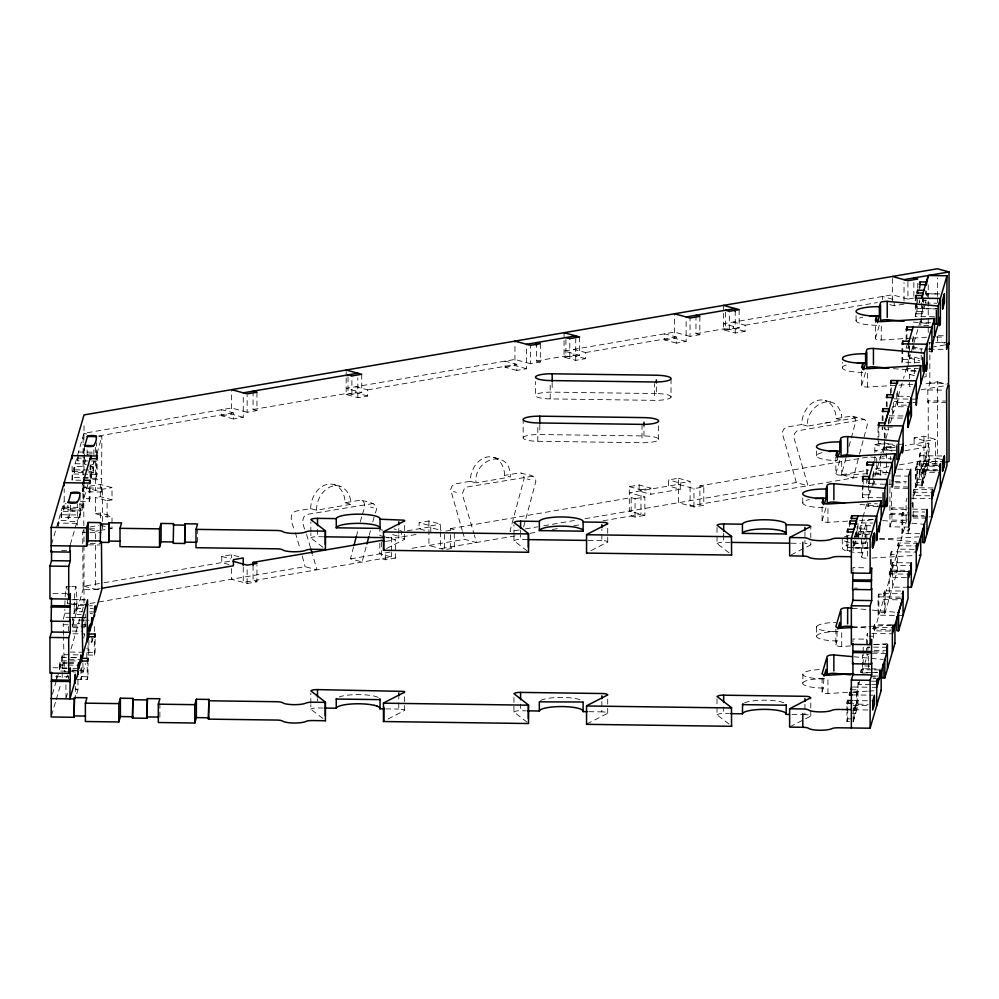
<?xml version="1.0" encoding="UTF-8"?>
<svg xmlns="http://www.w3.org/2000/svg" width="999" height="999" viewBox="0 0 999 999"><rect width="100%" height="100%" fill="white"/><g stroke="black" fill="none" stroke-linecap="round" stroke-linejoin="round"><path stroke-width="0.75" stroke-dasharray="5 3.75" d="M56.556 680.082L56.556 675.486M57.767 526.123L57.767 523.064L76.523 523.326L76.523 526.386M58.566 526.473L58.566 520.354L67.932 520.491L70.579 511.476L70.579 503.821M67.195 662.337L59.99 662.237L59.191 671.053L67.907 671.178M59.99 662.237L59.99 668.356L67.195 668.456M79.283 503.983L82.168 504.02L80.744 508.891L79.957 517.719L61.201 517.457L61.201 511.338L75.262 511.538M78.072 654.869L62.2 654.657L61.414 663.473L67.183 663.561M61.201 517.457L61.988 508.641L80.744 508.891M62.2 677.597L62.2 654.657M82.967 484.49L82.954 507.43L82.168 510.139L63.412 509.877L63.412 503.758L66.296 503.796M63.412 509.877L64.211 507.167L64.211 488.823M65.934 698.551L65.934 683.266M67.944 505.194L68.182 520.879A4.695 1.011 0 0 0 71.878 521.553A4.695 1.011 0 0 0 76.349 521.166C78.696 519.955 80.907 512.724 79.321 511.026M68.569 678.833L68.569 675.774M80.769 480.244L72.115 480.119L72.115 464.835M72.115 480.119L72.902 471.303L83.004 471.441M80.332 617.419L73.114 617.32L73.114 623.438L79.82 623.526M82.992 472.664L74.326 472.539L74.338 466.421L84.428 466.558M74.326 472.539L75.125 463.723L84.503 463.848L86.001 458.691M75.312 686.45L75.312 698.676L77.947 689.66L77.947 675.898M83.766 605.694L76.548 605.594L75.762 614.422L81.119 614.497M76.548 605.594L76.548 611.713L82.318 611.788M77.31 525.199L77.323 503.796M96.516 461.076L77.76 460.814L77.76 454.707M77.76 460.814L78.546 451.998L97.303 452.26L101.861 436.7L98.963 436.663M79.957 517.719L79.957 494.78M80.956 668.681L80.956 679.382L85.539 663.686M81.743 667.494L81.743 676.673L87.999 676.76L87.999 662.999M82.168 510.139L82.168 504.02M83.441 529.97L82.692 532.517L83.092 589.335L100.4 589.572M82.705 491.745L83.816 487.912L102.572 488.174L101.461 492.007L82.705 491.745L82.705 484.103M83.092 475.074L83.104 454.982M83.104 453.446L83.104 444.168M83.104 442.619L83.104 436.438M83.816 525.674L83.754 483.316M84.016 602.984L83.978 529.532M83.978 439.448L84.028 422.565M84.503 445.504L84.74 464.248A4.733 1.024 0 0 0 86.326 464.722M85.127 626.785L85.265 614.36M76.911 679.32L87.213 679.47L87.213 661.113M87.138 454.832L87.138 448.713M88.074 645.854L88.074 655.032L94.331 655.119L95.117 652.409L95.117 638.648M88.861 640.097L88.861 652.322L87.6 656.643M80.382 501.273L89.211 501.398L89.211 483.054M89.211 501.398L89.997 498.701L90.01 483.404M90.085 464.735L90.085 476.973L96.329 477.06L97.128 474.35L97.128 459.065M90.872 478.846L90.872 465.084M90.197 466.645L93.082 466.683L91.658 471.553L91.658 477.672L72.902 477.422M91.871 637.449L91.871 642.045L88.636 642.944M88.761 472.739L93.082 472.802L93.082 466.683M93.082 472.802L93.881 460.914M93.881 454.807L93.881 445.629M94.331 655.119L94.331 636.775M94.505 631.493L94.505 623.851M100.112 530.432L112.013 528.384L112.013 516.158L107.105 516.995L95.442 513.811L95.442 497.502L100.35 496.653L112.013 499.85L112.013 487.612L100.35 484.428L83.978 487.225L83.978 484.153M100.25 588.573L95.642 589.36L95.642 540.372M95.642 538.848L95.642 531.193L89.81 529.595M96.329 477.06L96.329 458.703M96.516 454.957L96.516 442.732M97.303 456.843L97.303 452.26M100.35 496.653L100.35 484.428M101.461 492.007L101.861 436.7M102.572 528.946L102.572 522.902M102.572 521.391L102.572 488.174M107.105 516.995L107.105 500.686L95.442 497.502M159.89 717.107L159.89 704.869M197.565 542.307L197.565 530.069M238.861 556.768L231.568 554.782L221.753 556.455L221.753 562.574L229.046 564.572M233.429 418.981L221.766 415.796L221.766 409.677L233.429 412.862L233.429 418.981L243.257 417.295L243.257 392.832M231.568 568.543L231.568 579.245L247.128 583.491L256.943 581.805L256.955 564.984M231.568 557.829L231.568 554.782M243.257 417.295L231.581 414.11L231.581 389.647M243.244 567.145L243.244 582.429L391.496 557.03L391.496 552.447M247.128 583.491L247.128 566.67M256.955 392.22L256.955 410.564L247.14 412.25L247.14 395.429M253.059 565.459L253.059 580.744L256.943 581.805M256.955 410.564L253.072 409.503L253.072 391.158M322.877 718.493L310.851 709.215L310.851 704.632M310.851 703.383L310.851 693.169M322.889 547.252L310.864 537.974L310.864 533.391M310.864 532.142L310.864 521.915M317.507 701.073L317.507 698.776M317.52 534.415L317.52 527.122M367.657 395.991L355.981 392.807L355.981 386.688L367.657 389.872L367.657 395.991L357.829 397.677L346.166 394.48L346.166 377.672M346.166 376.136L346.166 371.553M361.725 374.275L361.725 392.619L351.898 394.305L348.014 393.244L348.014 374.887M351.898 394.305L351.898 375.949M357.829 397.677L357.829 377.797M379.82 543.144L379.82 553.846L395.379 558.091L395.379 539.747L385.489 537.05M381.668 541.895L381.668 558.716L385.564 559.777L395.379 558.091M385.564 559.777L385.564 552.135M391.496 550.924L391.496 534.103M387.999 719.018L404.632 710.514A6.306 1.361 0 0 0 403.833 709.752L398.776 709.065L398.776 697.389M386.625 548.488L404.645 539.26A6.306 1.361 0 0 0 403.846 538.511L398.788 537.824L398.788 534.902M398.788 533.454L398.788 526.148M416.046 534.477L401.311 537L401.311 530.894L394.018 528.896M404.632 710.514L404.632 692.157M404.645 539.26L404.645 520.916M440.596 530.269L440.596 524.163L428.933 520.966L419.105 522.652L419.105 528.771L426.398 530.756M428.933 520.966L428.933 545.429L443.069 549.3M430.781 531.955L430.781 525.836L419.105 522.652M440.596 531.805L440.596 548.626L516.283 535.664M444.493 534.39L444.493 549.687L454.308 548.001L454.308 529.657L450.424 528.596L450.424 533.179M450.424 534.715L450.424 546.94L454.308 548.001M516.795 370.442L505.132 367.257L505.132 361.139L516.795 364.323L516.795 370.442L526.623 368.756L526.623 344.293M527.16 722.215L513.936 712.012L513.936 695.953M527.172 550.961L513.948 540.771L513.948 536.176M513.948 534.927L513.948 524.712M526.623 368.756L514.947 365.572L514.96 341.109M520.579 708.453L520.579 704.07M520.591 537.212L520.591 534.915M520.591 532.617L520.591 530.332M523.164 437.687A15.659 3.384 0 0 1 539.785 434.528L643.98 435.951A15.647 3.384 0 0 1 656.518 437.637A15.697 3.397 0 0 1 653.346 441.883A15.647 3.384 0 0 1 642.007 442.719L537.812 441.283A15.659 3.384 0 0 1 523.164 437.687L523.164 419.343M540.334 343.681L540.334 362.025L530.506 363.711L530.506 345.354M671.016 378.821L671.016 397.177A15.697 3.397 0 0 1 654.357 400.349L550.199 398.913A15.647 3.384 0 0 1 535.551 395.317L535.564 381.556M540.334 362.025L536.438 360.964L536.438 345.679M537.812 441.283L537.812 427.522M539.785 429.932L539.785 423.826M550.199 398.913L550.199 385.152M552.172 387.562L552.172 381.443M585.551 358.666L573.876 355.482L573.876 349.363L585.551 352.547L585.551 358.666L575.724 360.352L564.06 357.167L564.06 332.704M579.62 336.95L579.62 355.294L569.792 356.98L565.909 355.919L565.909 337.575M569.792 356.98L569.792 338.636M575.724 360.352L575.724 338.948M586.913 723.938L607.704 713.298A6.256 1.349 0 0 0 606.893 712.549L606.156 712.324A6.256 1.349 0 0 0 601.848 711.862L601.848 700.187M591.083 550.574L607.717 542.057A6.206 1.349 0 0 0 606.917 541.308L606.168 541.071A6.269 1.361 0 0 0 601.86 540.621L601.86 528.946M607.704 713.298L607.704 705.169M607.704 704.133L607.704 694.954M607.717 542.057L607.717 523.713M680.269 489.223L650.799 494.268L650.799 488.149L639.135 484.965L629.308 486.65L629.308 511.113L644.867 515.359L644.867 497.015L629.308 492.769L678.408 484.353L693.968 488.598L703.796 486.925L703.796 505.269L693.968 506.955L678.408 502.697L678.421 478.234L668.593 479.92L668.593 486.038L680.269 489.223L680.269 483.104L668.593 479.92M450.424 528.596L631.156 497.639L631.156 515.984L635.039 517.045L644.867 515.359M635.039 517.045L635.052 498.701L631.156 497.639M639.135 484.965L639.135 491.083L650.799 494.268M629.308 486.65L640.983 489.835L640.971 514.298L602.784 520.841M642.007 438.136L642.007 424.375M643.98 435.951L643.98 425.249M654.395 395.754L654.395 383.516M671.016 397.165A15.697 3.397 0 0 0 656.331 393.569L656.368 382.879M658.616 439.548L658.616 425.786M676.311 343.119L664.647 339.935L664.647 333.816L676.311 337L676.311 343.119L686.138 341.433L686.138 316.97M686.138 341.433L674.475 338.249L674.475 313.786M678.421 478.234L690.084 481.431L690.084 505.894L861.313 476.56M699.849 316.358L699.849 334.702L690.022 336.388L690.034 318.032M693.968 506.955L693.968 488.598M699.849 334.702L695.953 333.641L695.966 316.82M867.469 457.155L699.912 485.864L699.899 504.208L703.796 505.269M729.033 724.075L717.007 714.809L717.007 698.751M729.045 552.834L717.02 543.556L717.02 527.509M723.663 711.238L723.663 706.867M723.676 539.997L723.676 535.626M723.676 535.414L723.676 533.116M745.067 331.343L733.403 328.159L733.403 322.04L745.067 325.224L745.067 331.343L735.239 333.029L723.576 329.832L723.576 305.369M739.135 309.628L739.135 327.972L729.307 329.658L725.424 328.596L725.424 310.239M729.307 329.658L729.32 311.313M735.239 333.029L735.252 311.626M789.997 726.735L810.788 716.096L809.24 715.109A6.269 1.361 0 0 0 804.932 714.66L804.932 702.984M804.944 531.73L804.944 543.406A6.269 1.361 0 0 1 809.252 543.868L810.801 544.842L791.395 554.782M810.788 716.096L810.788 709.415M810.788 707.966L810.788 697.739M810.801 544.842L810.801 542.557M810.801 537.974L810.801 526.498M847.602 692.382L827.934 693.568A6.269 1.361 0 0 1 823.638 693.119L822.077 692.132L822.077 673.788M847.614 521.141L827.946 522.327A6.269 1.361 0 0 1 823.651 521.865L822.09 520.891L822.09 502.547M822.077 692.132L823.263 688.074L824.063 676.198M827.934 693.568L827.934 677.522M827.946 522.327L827.946 506.268M850.786 645.928L841.707 646.478A6.269 1.361 0 0 1 837.399 646.028L835.851 645.042L835.851 626.698M867.432 473.676L841.72 475.237A6.269 1.361 0 0 1 837.412 474.775L835.863 473.801L835.863 455.457M835.851 645.042L837.037 640.983L837.037 631.818A21.891 4.733 0 0 1 816.52 627.21L816.757 626.348M841.707 646.478L841.707 630.431M841.72 475.237L841.72 459.178M849.45 721.603L846.952 721.565L846.952 712.399M846.952 710.863L846.952 706.281M851.96 550.399L846.965 550.324L846.965 541.146M846.965 539.622L846.965 535.039M846.952 721.565L847.739 718.868L847.739 703.571M846.965 550.324L847.751 547.614L847.751 533.853M849.4 526.698L849.4 523.638M852.946 642.032L852.946 638.973L867.369 639.173M852.946 570.679L852.946 567.619L867.382 567.819M853.196 721.653L853.208 703.308M853.208 550.412L853.208 541.233M854.058 718.955L854.058 709.777L855.706 704.145L868.168 704.307M855.706 704.145L855.706 713.311L850.649 713.249M850.911 689.697L857.154 689.785L856.43 692.257L856.43 710.614L852.684 710.564M856.443 536.313L856.443 530.194M857.154 689.785L857.154 708.129L853.408 708.079M857.167 526.186L857.167 536.888L854.669 536.85M857.954 682.492L857.954 705.431L853.009 722.327M857.966 537.237L857.966 520.417M870.279 684.527L858.74 684.377L858.74 681.318M858.753 537.587L858.753 531.48L860.464 525.611L872.002 525.774M870.566 531.868L860.464 531.73L860.464 525.611M861.25 672.752L861.25 669.692L872.789 669.854M860.464 531.73L862.499 518.668M867.494 542.27L867.494 558.316A6.269 1.361 0 0 1 863.186 557.867L862.437 557.642A6.269 1.361 0 0 1 861.625 556.88L861.638 538.536M912.874 384.328L867.507 387.075A6.269 1.361 0 0 1 863.198 386.625L862.449 386.388A6.269 1.361 0 0 1 861.638 385.626L861.65 367.295M869.767 668.806L862.412 668.706L862.412 654.944M881.543 497.727L862.424 497.465L862.424 479.12M861.638 556.88L862.824 552.822L862.824 543.656L864.41 538.236M863.198 664.472L863.198 653.771M863.198 652.247L863.198 647.652L869.455 647.739M862.424 497.465L863.211 485.589M863.211 484.053L863.211 479.47M853.396 543.968A21.928 4.745 0 0 1 865.596 543.356L865.596 534.19A21.891 4.733 0 0 0 857.429 534.415L853.396 534.79M866.558 652.984L866.558 636.163L867.357 633.453L867.357 645.691M872.826 474.175L872.826 483.354L866.57 483.266L866.57 480.207M866.57 474.088L866.57 464.91M866.782 539.298L866.782 523.251M867.369 474.438L867.369 465.272M867.507 387.075L867.507 371.029M867.869 650.099L867.869 647.04L886.625 647.29M877.984 506.505L867.881 506.368L867.881 500.262M868.655 662.687L868.655 668.793L869.48 665.983L863.198 666.008L862.412 668.706M868.655 661.151L868.668 655.032M868.668 499.075L868.668 485.314M868.668 483.791L868.668 480.731M863.211 494.755L869.467 494.842L869.467 490.259M869.467 484.14L869.467 479.557M873.601 638.124L873.601 627.422L874.4 624.725L893.156 624.974M873.613 485.227L873.613 471.466M890.271 631.056L874.4 630.844L874.4 624.725M874.412 480.994L874.412 484.053L887.387 484.24M874.837 461.413L874.837 444.592L884.664 442.907L894.867 445.704M911.525 338.149L881.268 339.985A6.269 1.361 0 0 1 876.96 339.523L876.223 339.298A6.269 1.361 0 0 1 875.411 338.536L875.424 320.204M876.685 464.747L876.685 473.926L880.569 474.987L886.188 474.026M876.685 463.224L876.685 457.105M903.071 615.521L878.071 615.172L878.071 596.828L878.858 594.118L885.114 594.205L896.715 554.532L890.459 554.445L890.459 572.789L896.715 572.877L896.715 554.532M901.61 444.255L878.071 443.931L878.071 425.574M878.071 615.172L878.858 612.462L878.858 594.118M878.87 436.638L878.87 425.936M880.569 474.987L880.569 456.643M881.268 339.985L881.268 323.926M888.486 419.105L888.486 429.807L882.229 429.72L882.229 426.673M882.229 420.554L882.229 411.376M882.542 299.55L882.542 296.491L894.217 299.675M883.029 420.904L883.029 413.261M874.4 630.844L883.528 599.612L884.315 590.796L903.071 591.058M883.541 452.834L883.541 446.715L895.254 446.878M884.315 590.796L884.315 615.259L897.502 570.179L897.502 545.716L898.288 543.006L917.045 543.269M884.327 439.423L884.327 450.137L898.538 450.324M884.327 437.899L884.327 427.197M884.664 442.907L884.664 449.026L894.867 451.81M885.114 594.205L885.114 612.549L878.858 612.462M885.114 438.249L885.114 427.547M886.313 406.581L886.313 397.402M874.837 444.592L886.513 447.777L886.513 472.24L871.44 474.825M887.112 406.93L887.112 399.288M908.803 571.44L890.047 571.191L889.26 573.888L889.26 598.351L900.798 598.513M908.678 527.085L889.922 526.835L889.922 478.921M890.047 571.191L890.047 577.297L908.803 577.559M890.396 459.54L890.396 456.493M890.471 393.906L890.471 384.727M890.459 572.789L891.245 570.092L891.258 551.735L916.258 552.085M891.258 392.732L891.258 385.077M905.931 509.39L891.508 509.19L891.508 488.923M911.313 562.874L892.557 562.624L891.77 565.322L891.77 571.44L909.078 571.678M889.922 526.835L891.907 520.067L891.907 507.842L909.215 508.079M892.369 300.924L892.369 276.461M892.557 562.624L892.557 587.087L905.544 587.262M893.356 402.422L893.356 413.136L896.727 401.635L896.727 389.398M904.033 304.108L894.217 305.794L894.217 302.734M906.318 405.169L897.514 405.045L897.514 389.76M914.16 549.338L898.288 549.125L898.288 543.006M897.514 405.045L898.301 396.228L903.084 379.87M919.754 533.703L901.96 533.454L901.96 515.109L902.759 512.4L909.003 512.487M919.629 362.462L901.972 362.212L901.972 343.868M901.96 533.454L902.759 530.756L902.759 512.4M901.972 362.212L902.759 359.503L902.759 344.218M904.033 301.061L904.033 282.705M906.118 519.255L906.118 500.911L906.905 498.201M906.13 340.372L906.13 329.67M906.917 339.185L906.917 330.02M916.083 371.241L907.429 371.116L907.429 365.01L903.521 378.384M913.536 298.102L907.929 299.063L907.929 282.242M908.216 528.958L908.216 533.541L909.864 527.909M908.216 365.359L908.228 345.479M909.003 527.784L909.003 530.844L902.759 530.756M902.759 359.503L909.015 359.59L909.015 350.424M909.015 348.888L909.015 342.769M914.46 369.068L914.46 373.514L909.552 374.363L909.54 386.588L912.474 386.089M912.362 507.105L912.362 500.998L911.525 503.871M911.113 352.41L912.374 348.102L912.374 343.506M912.374 341.983L912.374 338.923M913.161 516.645L913.161 492.17L913.948 489.473L932.704 489.735M913.161 349.987L913.161 333.167M929.819 495.804L913.948 495.591L913.948 489.473M913.96 345.741L913.96 348.801L922.614 348.926M913.86 296.316L913.86 282.555M914.122 437.862L914.122 443.981L925.786 447.165L925.786 441.046L914.122 437.862L923.95 436.176L935.613 439.373L935.613 463.836L923.95 460.639L923.95 436.176M914.46 363.137L914.46 357.205L909.552 358.054L909.54 345.816L921.215 349.013L921.215 353.596M933.128 487.974L915.334 487.724L915.334 469.38L916.12 466.67L922.377 466.758L923.151 464.098L916.907 464.011L916.895 482.355L923.151 482.442L923.151 464.098M934.465 316.745L915.346 316.483L915.346 298.139M915.334 487.724L916.12 485.027L916.12 466.67M915.346 316.483L916.133 313.773L916.133 303.072M916.133 301.548L916.133 298.489M923.113 303.746L923.113 311.388L916.857 311.301L916.857 299.063M916.895 482.355L917.694 479.657L917.694 461.301L942.694 461.65M916.857 311.301L917.656 299.425M917.744 288.199L917.744 280.557M937.137 465.084L925.598 464.935L925.598 474.1L919.342 474.013L919.342 455.669L920.141 452.959L926.385 453.047L929.12 443.706L923.95 442.295L905.281 445.492M919.305 299.9L919.305 302.959L920.091 300.249L926.335 300.337M919.305 289.198L919.305 286.139M919.342 474.013L920.129 471.316L920.141 452.959M920.091 288.024L920.091 284.965M913.948 495.591L920.791 472.177L921.59 463.349L940.346 463.611M920.803 325.387L920.803 319.28M921.59 463.349L921.577 487.812L929.12 462.062L929.12 443.706M921.59 318.107L921.59 322.689L931.692 322.827M921.59 316.571L921.59 299.75M916.12 485.027L922.377 485.114L922.377 466.758M916.133 313.773L922.389 313.861L922.389 303.159M922.389 301.636L922.389 298.576M923.113 302.21L923.113 299.151M925.549 290.809L925.549 293.868L939.634 294.006M926.123 373.738L926.123 376.71L922.439 377.335M926.385 453.047L926.385 471.403L920.129 471.316M926.335 295.754L926.335 291.171M946.59 402.422L927.834 402.16L927.834 389.935L929.832 383.104L929.832 342.332L929.033 345.055M928.221 465.097L928.233 400.811L945.541 401.049M928.233 332.492L928.233 307.854M928.233 306.306L928.233 300.15M928.233 298.614L928.233 281.618M941.745 459.54L937.374 458.341L937.374 381.83L922.726 384.328M937.374 336.438L937.374 341.046L944.667 343.044M937.387 302.597L937.387 297.977M937.387 296.441L937.387 277.984M802.746 503.021L802.771 496.178M816.52 455.919L816.558 446.353M862.836 372.402A21.891 4.733 0 0 1 854.882 371.965L851.086 371.466A21.891 4.733 0 0 1 842.319 367.807L842.319 362.312M856.068 320.679L856.093 313.836M63.474 635.314L63.212 623.576M855.943 537.325L855.706 532.792L869.729 533.091M888.973 423.539L890.097 415.122M68.581 630.943L68.681 626.261M74.226 607.255L74.575 596.803A21.404 1.324 -89.2 0 1 74.913 591.745L75.05 590.434A21.916 1.349 -89.2 0 1 75.424 587.699L75.674 586.838A21.916 1.349 -89.2 0 1 76.061 586.937L76.186 587.4A21.404 1.324 -89.2 0 1 76.536 590.109L76.935 603.858L74.163 613.324L71.491 613.286M86.776 657.717L86.975 648.363M504.657 477.972L476.011 482.879C473.139 458.416 510.639 446.903 510.389 476.998L504.557 475.399C504.595 468.056 501.073 459.902 493.693 457.355A21.928 16.771 -74.5 0 0 477.984 462.062C472.977 467.132 470.267 474.2 470.179 481.293L454.557 484.065L451.973 486.201L450.624 489.635L462.212 530.307M316.496 510.202C316.558 501.261 320.929 491.92 328.958 487.5A21.966 16.708 -73.5 0 1 333.678 485.876C344.056 483.853 351.486 494.942 350.874 504.32L316.496 510.202L310.664 508.616L295.929 511.138C287.063 514.085 293.069 525.699 294.917 531.268M856.667 417.682L807.554 426.098C804.919 406.331 835.039 389.16 841.27 414.435M853.783 540.684L853.908 547.952L867.981 548.151M923.675 302.372L923.863 299.712M925.811 300.062L925.561 302.984M65.197 596.678L65.422 593.131A21.953 1.349 -89.2 0 1 66.933 587.949L67.333 592.782A21.953 1.349 -89.2 0 1 67.433 594.992M310.664 508.616C310.751 501.51 313.474 494.468 318.444 489.36A21.928 16.771 -74.5 0 1 334.178 484.677L340.01 486.276M859.502 454.033L867.407 424.55L866.608 421.341L864.31 419.393L796.852 430.944L794.542 433.691L793.743 437.162L807.667 484.428A6.306 4.845 -74.5 0 1 807.804 485.726L796.116 482.542A6.306 4.82 -74.8 0 0 795.991 481.243L782.167 432.854L783.516 429.408L786.101 427.285L801.722 424.5C801.81 417.395 804.532 410.352 809.502 405.244A21.928 16.771 -74.5 0 1 825.236 400.562L831.068 402.16M823.263 688.074A21.903 4.733 0 0 1 802.784 683.041L802.984 673.438A21.903 4.733 0 0 1 819.967 669.542M63.387 618.98L64.785 613.186A21.953 1.349 -89.2 0 1 64.81 609.24M855.818 540.771L853.908 547.952M842.294 367.794L842.544 366.945A21.891 4.733 0 0 1 848.114 364.473M938.323 465.234L925.561 465.059L925.611 455.769L923.8 462.212L923.8 470.741L938.336 470.891M353.609 546.753L350.761 557.504A6.319 4.845 -74.6 0 0 350.637 558.841L362.312 562.037A6.306 4.833 -74.7 0 1 362.437 560.689L366.471 545.516M356.381 536.426L358.354 529.058M360.339 521.69L361.913 515.796M362.312 514.323C363.748 510.427 367.307 501.498 360.664 500.149L345.042 502.722C345.08 495.379 341.546 487.225 334.178 484.69M369.23 535.189L370.417 530.769M372.789 521.928L374.762 514.56M375.162 513.086C380.644 503.121 367.957 502.035 361.576 500.324M523.613 527.035L535.864 481.343C535.601 473.663 525.362 475.149 520.179 472.827L504.557 475.399M845.853 458.216L841.82 473.389A6.319 4.858 -74.6 0 0 841.695 474.737L853.371 477.922L859.103 455.507M849.025 446.416L855.743 421.366L854.944 418.156L851.722 416.034L836.101 418.606C836.138 411.263 832.604 403.109 825.236 400.574M51.561 544.305L64.211 501.061M247.14 412.25L231.581 407.992L83.978 433.279L72.115 474.001L97.128 474.35M70.317 544.567L76.523 523.326M87.974 484.178L83.754 498.613L89.997 498.701M94.63 461.401L92.919 464.535A4.695 1.011 0 0 1 89.81 464.922M71.578 603.783L67.557 603.721L68.357 601.023M73.114 617.32L72.328 620.029L82.43 620.167M52.398 694.293L56.668 679.695M57.093 678.234L62.2 660.776L78.384 661.001M72.278 626.298L84.016 586.163L102.398 583.016M51.561 715.509L55.819 700.948M56.244 699.5L60.927 683.491M70.979 649.1L80.519 616.458M81.831 611.975L84.016 604.52M66.683 677.634L67.445 675.049M82.88 622.277L85.14 614.547M66.309 697.265L67.445 693.406M83.629 638.049L84.753 634.178M93.007 638.174L91.871 642.045L89.198 642.007M87.213 679.47L87.999 676.76M837.836 457.867L837.05 460.564A21.941 4.745 0 0 1 817.844 457.455A21.941 4.745 0 0 1 823.263 452.397M822.09 520.891L826.373 506.243M835.863 473.801L840.571 457.679M861.65 385.639L865.933 370.991M875.411 338.549L879.707 323.901M866.57 483.266L867.357 480.556M878.071 443.931L878.87 441.221M882.229 429.72L883.016 427.023M906.917 345.304L906.13 348.014L912.374 348.102M854.382 537.25L855.718 532.892M891.745 409.478L892.619 406.556L909.877 406.905M862.911 517.245L867.057 503.084M869.467 494.842L872.826 483.354M874.837 476.448L879.195 461.588M879.62 460.102L881.368 454.158M881.792 452.672L883.541 446.715M890.509 422.877L892.619 415.572L892.619 406.556M909.015 359.59L910.701 353.846M913.96 342.694L920.379 320.741M925.149 304.408L923.863 308.728L923.675 307.392M927.472 296.453L928.233 293.856L925.361 294.343M867.881 506.368L868.668 503.671L877.322 503.783M907.429 371.116L908.216 368.419L918.318 368.556M862.062 537.075L866.782 520.954A6.206 1.349 0 0 1 868.006 520.229L868.88 520.017A6.269 1.361 0 0 1 873.426 519.692M864.797 536.888L865.596 534.19M865.596 543.356L866.383 540.659M891.508 509.19L891.907 507.842M927.834 402.16L928.233 400.811M890.459 554.445L891.258 551.735M916.907 464.011L917.694 461.301M861.25 669.692L860.451 672.402L877.771 672.639M858.74 684.377L859.602 681.443M862.075 672.976L864.147 665.896M864.56 664.485L867.457 654.57M898.288 549.125L907.417 517.907M925.598 464.935L923.85 470.804M922.377 485.114L923.151 482.442M922.389 313.861L923.113 311.388M885.963 438.436L888.486 429.807M717.02 543.556L719.13 542.632A6.256 1.349 0 0 1 723.676 542.295L729.807 542.382M717.007 714.809L719.118 713.873A6.256 1.349 0 0 1 723.663 713.536L729.432 713.611M862.824 552.822A21.928 4.745 0 0 1 842.432 548.663L842.944 546.94A21.928 4.745 0 0 1 848.613 544.755M513.948 540.771L516.058 539.835A6.269 1.361 0 0 1 520.591 539.497L526.723 539.585M513.936 712.012L516.046 711.076A6.269 1.361 0 0 1 520.579 710.751L526.348 710.826M70.579 511.476L71.041 511.088A4.733 1.024 0 0 1 75.137 510.514A4.733 1.024 0 0 1 79.383 511.026M87.288 454.632L87.612 454.445A4.733 1.024 0 0 1 91.696 453.883A4.733 1.024 0 0 1 95.954 454.383M98.714 435.939L233.429 412.862M253.072 409.503L348.014 393.244M367.657 389.872L516.795 364.323M536.438 360.964L565.909 355.919M585.551 352.547L676.311 337M695.953 333.641L725.424 328.596M745.067 325.224L877.297 302.572M221.766 415.796L231.581 414.11M346.166 394.48L355.981 392.807M505.132 367.257L514.947 365.572M564.06 357.167L573.876 355.482M664.647 339.935L674.475 338.249M723.576 329.832L733.403 328.159M931.468 347.252L944.654 344.992M83.978 487.225L95.642 490.422L112.013 487.612M107.105 500.686L112.013 499.85M95.442 513.811L100.35 512.962L112.013 516.158M89.935 526.985L98.864 525.449M95.642 531.193L98.626 530.681M921.203 389.785L944.642 385.764M824.749 423.151L830.469 422.165M430.781 525.836L440.596 524.163M640.983 489.835L650.799 488.149M680.269 483.104L690.084 481.431M886.513 447.777L894.929 446.341M925.786 441.046L935.613 439.373M103.996 582.742L231.568 560.889M407.33 530.794L428.933 527.085L441.658 530.569M894.967 447.265L874.837 450.711L880.494 452.26M905.169 450.699L925.786 447.165M385.564 541.433L395.379 539.747M445.891 531.093L454.308 529.657M635.052 498.701L644.867 497.015M881.98 456.406L886.188 455.681M90.16 603.458L305.057 566.658L316.72 569.842A6.306 4.845 -74.6 0 0 316.608 568.543L312.625 554.957M350.637 558.841L390.572 552.01M412.05 548.326L464.572 539.335L476.236 542.519A6.319 4.845 -74.6 0 0 476.123 541.221L474.3 534.952M519.318 529.957L510.164 531.518A6.306 4.845 -74.6 0 1 510.264 530.182L524.2 478.146L523.401 474.95L521.091 473.002M525.437 528.908L537.649 526.81M543.768 525.761L574.313 520.529M585.014 518.706L796.116 482.542M841.695 474.737L868.818 470.092M888.648 466.695L874.837 469.055L890.396 473.301M899.387 464.847L937.374 458.341M530.069 533.304L537.724 531.992M552.372 529.482L560.014 528.171M573.763 525.811L581.406 524.5M913.036 338.062L926.647 337.237M873.476 473.314L888.611 472.39M859.714 520.404L873.326 519.58M879.595 539.235L918.918 536.85M872.027 558.041L914.372 555.481M852.297 627.497L867.419 626.573M868.93 626.485L891.62 625.112M873.476 644.555L890.109 643.543M862.724 673.114L870.291 672.652M871.802 672.564L877.846 672.202M853.646 692.007L867.257 691.183M868.78 691.096L874.824 690.734M939.684 293.893L925.623 293.706L925.848 295.766M925.186 303.034L936.95 303.197M917.656 308.591L937.986 308.816M923.863 308.728L937.936 308.928M923.688 325.437L930.906 325.537M938.336 335.714L945.541 335.814M936.5 337.05L945.154 337.163M935.601 342.407L945.703 342.545M928.383 342.882L932.716 342.944M928.383 349.001L932.716 349.063M929.282 349.175L945.154 349.4M929.033 351.723L931.917 351.773M929.832 383.104L948.588 383.354M927.834 389.935L945.154 390.172M898.301 396.228L909.552 396.378M656.368 393.581L552.172 392.145A15.647 3.384 0 0 0 535.551 395.317M894.205 398.888L908.915 399.088M910.389 399.101L914.797 399.163M894.217 401.598L896.727 401.635M898.301 402.347L911.375 402.522M912.799 402.547L917.057 402.597M889.26 415.796L904.37 415.996M902.472 418.119L889.272 417.932L889.272 414.872M887.437 427.085L894.792 427.185M919.342 455.669L942.02 456.006M923.913 461.513L937.974 461.713M920.791 466.058L939.547 466.321M897.676 469.18L909.215 469.343M915.334 469.38L937.399 469.68M78.546 458.116L81.431 458.154M938.373 470.766L923.95 470.566L923.95 479.732L917.694 479.657M920.791 472.177L939.547 472.427M895.703 475.949L908.678 476.123M75.125 469.83L93.881 470.092M894.792 481.368L906.33 481.53M88.774 471.516L91.658 471.553M895.841 482.742L905.931 482.879M888.835 484.253L893.156 484.315M894.654 486.8L909.078 487M889.485 486.975L892.369 487.025M894.255 488.161L908.678 488.349M83.092 478.159L101.848 478.421M92.795 479.657L101.461 479.77M913.161 492.17L931.917 492.432M911.325 498.264L930.444 498.526M912.537 509.14L925.524 509.315M913.198 511.863L924.737 512.025M890.321 513.249L909.078 513.498M889.922 514.597L908.678 514.86M901.96 515.109L906.38 515.172M912.262 515.247L924.025 515.409M912.786 516.633L927.584 516.833M929.02 516.858L931.905 516.895M913.186 517.981L924.737 518.144M64.211 507.167L82.954 507.43M891.907 520.067L909.215 520.304M861.25 522.914L872.801 523.064M61.988 514.76L80.744 515.009M861.25 529.033L869.917 529.145M858.753 531.48L872.814 531.668M856.118 534.153L869.355 534.34M89.585 528.771L98.252 528.883M852.347 542.02L868.518 542.245M82.692 532.517L88.474 532.604M89.91 532.617L101.448 532.779M323.651 536.788L317.52 536.713A6.306 1.361 0 0 0 310.864 537.974M386.526 537.662L398.788 537.824M588.061 540.434L601.86 540.621M791.146 543.219L800.349 543.344M897.502 545.716L916.258 545.966M847.751 547.614L871.29 547.939M853.958 547.877L868.381 548.076M90.31 543.493L101.848 543.656M88.474 544.83L100.012 544.992M61.638 550.624L67.408 550.699M891.77 565.322L910.526 565.584M891.245 570.092L911.85 570.367M889.26 573.888L908.016 574.15M854.395 588.124L857.279 588.161M883.528 593.506L902.284 593.756M878.071 596.828L900.136 597.127M66.434 586.55L70.442 586.6M71.791 586.625L75.812 586.675M883.528 599.612L902.284 599.875M52.984 593.406L67.408 593.606M73.501 599.587L85.227 599.75M71.728 599.712L85.152 599.887M72.915 603.796L76.935 603.858M71.491 604.457L83.416 604.62M89.535 605.781L92.42 605.819M75.762 608.304L82.967 608.403M90.185 608.503L93.069 608.541M89.535 611.888L95.305 611.975M64.785 613.186L70.155 613.261M873.601 627.422L892.357 627.684M81.781 617.444L86.101 617.494M65.946 617.282L70.43 617.345M70.642 617.345L82.355 617.507M83.866 620.179L89.635 620.267M871.765 633.516L890.883 633.778M63.212 624.712L79.62 624.937M81.006 625.037L86.776 625.124M869.068 636.188L872.814 636.251M72.328 626.136L79.545 626.236M80.981 626.261L86.751 626.336M73.002 627.647L84.54 627.809M72.34 631.043L82.442 631.181M874.437 644.417L885.976 644.567M73.052 633.766L84.815 633.928M874.175 650.524L885.951 650.686M873.601 651.885L883.703 652.022M872.202 653.209L886.625 653.408M866.558 654.507L869.068 654.545M70.105 652.072L95.117 652.409M61.414 657.367L70.067 657.479M71.503 657.504L80.17 657.617M70.842 657.504L79.283 657.617M871.228 668.831L880.206 668.955M874.237 669.867L880.007 669.954M69.181 659.278L80.907 659.44M68.644 662.362L75.849 662.462M68.619 663.573L75.837 663.673M872.789 675.961L880.007 676.061M59.191 664.947L77.947 665.197M873.163 678.458L876.061 678.496M52.972 667.719L67.408 667.919M72.964 668.531L78.734 668.606M870.941 681.143L876.71 681.218M71.816 670.229L78.859 670.329M79.558 670.341C84.216 668.643 84.253 673.838 79.57 672.027M69.243 671.203L73.264 671.253M67.857 671.865L64.336 671.815L63.499 636.825M72.777 671.927L75.587 671.977M871.727 684.552L877.497 684.627M853.171 687.012L870.816 687.25M872.289 687.275L876.71 687.337M55.769 676.66L68.756 676.847M852.684 692.207L856.43 692.257M852.334 694.917L872.926 695.204M75.262 689.622L77.947 689.66L75.262 688.686M853.621 700.599L871.278 700.836M853.171 705.356L868.044 705.569M854.058 709.777L871.19 710.014M323.276 708.029L317.507 707.954A6.306 1.361 0 0 0 310.851 709.215M385.789 708.89L398.776 709.065M588.873 711.688L601.848 711.862M791.945 714.472L804.932 714.66M847.739 718.868L851.535 718.918M913.336 322.09L930.244 323.639M893.418 368.619L916.483 370.729M870.716 457.055L892.232 459.028M860.014 504.433L878.471 506.118M882.654 520.529L910.326 523.064M911.862 523.201L922.614 524.188M879.57 538.598L916.47 541.97M852.259 608.266L870.703 609.952M872.239 610.102L896.84 612.35M852.247 626.61L870.703 628.309M872.239 628.446L890.683 630.132M853.858 656.768L883.066 659.44M872.302 676.798L875.386 677.085M852.921 542.981L854.869 543.206A21.891 4.733 0 0 0 862.824 543.656M92.645 613.798L91.821 613.698A4.695 1.011 0 0 0 90.122 613.598M76.074 670.441L75.262 670.329A4.695 1.011 0 0 0 72.702 670.242M532.767 476.186L467.12 487L464.435 488.461L462.212 493.956L473.876 533.491M373.251 503.508L307.605 514.323C299.338 516.908 303.983 527.772 306.144 532.991M907.929 299.063L892.369 294.805L723.576 323.726L739.135 327.972M889.834 304.595L894.217 305.794M914.46 357.205L920.291 358.803M909.552 358.054L919.754 360.839M937.374 381.83L946.128 384.215M909.552 374.363L915.384 375.949M690.022 336.388L674.475 332.13L564.06 351.049L579.62 355.294M852.634 416.208L864.31 419.393M836.101 418.606L841.932 420.204A21.766 16.771 -74.4 0 0 841.32 414.41M807.554 426.098L801.722 424.5M923.95 460.639L929.12 462.062M530.506 363.711L514.947 359.453L346.166 388.374L361.725 392.619M699.912 485.864L703.796 486.925M493.693 457.355L499.525 458.953M527.122 478.946L530.032 479.745M470.179 481.293L476.011 482.879M453.459 491.57L456.368 492.357M370.517 507.067L373.426 507.867M345.042 502.722L350.874 504.32M83.978 433.279L86.901 434.078M382.742 530.182L379.832 529.383L379.832 535.501L384.066 536.663M392.57 534.615L401.311 537M221.753 556.455L230.507 558.853M100.35 525.199L112.013 528.384M83.966 586.163L95.642 589.36M462.637 531.768L464.46 538.024A6.319 4.833 -74.7 0 1 464.56 539.335M306.581 534.453L310.464 547.639M295.342 532.729L300.1 548.838M302.26 556.156L305.057 566.658M82.892 662.824L83.079 670.391M842.282 539.048L842.319 547.789M816.508 627.21L816.545 635.951A21.903 4.733 0 0 0 837.037 640.983M921.215 355.12L921.215 359.715M100.35 512.962L100.35 520.616M95.642 447.252L95.642 454.97M95.642 461.126L95.642 490.422M83.978 448.688L83.978 470.279M67.532 599.912A21.953 1.349 -89.2 0 1 67.557 603.733M64.885 605.007A21.953 1.349 -89.2 0 1 65.01 600.724M74.163 613.311A21.916 1.349 -89.2 0 1 74.226 607.242M86.039 624.612A4.695 1.011 0 0 1 83.666 624.3M378.209 697.427A21.703 4.695 0 0 0 374.588 696.203A22.103 4.783 0 0 0 371.278 695.541L369.418 695.267A21.99 4.758 0 0 0 345.417 695.479L343.644 695.779A21.703 4.695 0 0 0 339.335 696.902M540.559 700.536A21.941 4.745 0 0 1 570.591 697.839L574.35 698.338A21.941 4.745 0 0 1 582.092 700.674M744.455 702.896A21.941 4.745 0 0 1 775.586 700.848L779.158 701.435A21.941 4.745 0 0 1 784.39 703.021M802.784 683.041A21.903 4.733 0 0 1 826.036 678.621M823.263 678.908A21.903 4.733 0 0 1 802.746 674.3M816.558 635.951A21.903 4.733 0 0 1 839.809 631.53M816.77 626.361A21.891 4.733 0 0 1 835.801 622.377M849.35 542.407A21.891 4.733 0 0 1 844.155 540.834M844.392 536.9A21.891 4.733 0 0 1 849.712 535.377M876.598 325.312A21.953 4.745 0 0 1 863.448 324.138A21.928 4.745 0 0 1 862.824 317.158M823.276 507.654A21.941 4.745 0 0 1 804.07 504.545A21.941 4.745 0 0 1 809.502 499.488"/><path stroke-width="1.5" d="M51.536 621.328L51.536 632.03L49.95 637.437L49.95 673.114L68.706 673.376L70.292 667.969L69.893 698.875L74.525 683.041L75.312 674.213L75.312 683.391M68.706 599.063L68.706 566.346L70.292 560.938L70.292 550.736L69.905 552.097L51.149 551.835L51.536 550.486L51.536 560.676L49.962 566.083L49.95 598.801L68.706 599.063L70.292 593.643L69.893 621.403L51.136 621.153L51.536 597.976M51.536 672.29L51.136 716.97L74.051 717.282L74.45 697.577L86.95 697.752L85.377 703.159L85.377 721.515L118.806 721.965L120.392 716.558L120.392 698.214L132.892 698.388L132.505 718.081L146.99 718.281L147.39 698.588L159.89 698.751L158.317 704.17L158.317 722.514L194.78 723.014L196.366 717.607L196.366 699.25L208.866 699.425L208.466 719.13L276.885 720.067A6.269 1.349 0 0 1 282.517 721.053A12.537 2.71 0 0 0 293.768 723.014A12.537 2.71 0 0 0 306.094 721.378A6.269 1.349 0 0 1 312.25 720.554L325.424 720.741L325.424 702.384A6.331 1.374 0 0 0 325.374 702.097L310.864 690.871A6.306 1.361 0 0 1 317.545 689.597L403.833 691.408A6.306 1.361 0 0 1 404.632 692.157L383.841 702.809A6.256 1.349 0 0 0 383.466 703.184L383.466 721.54L528.508 723.526L528.496 704.982L513.936 693.668L516.046 692.732A6.269 1.361 0 0 1 520.579 692.394L601.848 693.518A6.256 1.349 0 0 1 606.156 693.968L606.905 694.205A6.256 1.349 0 0 1 607.704 694.954L586.925 705.594A6.256 1.349 0 0 0 586.55 705.981L586.55 724.325L731.58 726.323L731.443 707.579L717.007 696.453L719.13 695.529A6.256 1.349 0 0 1 723.663 695.192L804.932 696.303A6.269 1.361 0 0 1 809.24 696.765L810.788 697.739L789.622 708.766L789.622 727.122L802.809 727.297A6.269 1.349 0 0 1 808.441 728.283A12.537 2.71 0 0 0 819.704 730.244A12.537 2.71 0 0 0 832.017 728.608A6.269 1.349 0 0 1 838.173 727.784L870.117 728.221L881.168 690.421L881.168 672.077A6.281 1.361 0 0 0 880.718 672.077M51.149 551.835L51.149 527.372L84.028 414.922L937.387 268.756L949.05 271.94L949.05 344.243L946.115 344.742M64.211 485.764L64.211 482.704L89.211 483.054L90.01 480.344L83.754 480.257L83.754 483.316M68.706 673.376L68.706 637.699L70.292 632.292L70.292 620.054L69.893 621.403M69.905 552.097L69.905 545.978M72.115 458.716L72.115 455.656L97.128 456.006L97.128 459.065M74.051 717.282L74.45 697.577M77.947 674.375L77.947 665.197L78.746 662.499L78.734 668.606L80.17 663.736L80.956 654.919L80.956 662.562M81.743 661.388L81.743 658.329L88.074 636.688L94.331 636.775L95.117 634.065L87.762 633.965M51.149 545.716L86.576 546.203L86.576 527.859L88.162 522.452L100.662 522.627L100.262 542.32L108.691 542.432L109.091 522.739L121.591 522.914L120.005 528.321L120.005 546.665L159.515 547.215L161.089 541.795L161.101 523.451L173.601 523.626L173.202 543.319L184.665 543.481L185.065 523.788L197.565 523.951L195.979 529.37L195.979 547.714L276.885 548.826A6.269 1.361 0 0 1 282.517 549.812A12.537 2.71 0 0 0 293.781 551.773A12.537 2.71 0 0 0 306.106 550.137A6.269 1.361 0 0 1 312.262 549.313L325.437 549.487L325.437 531.143A6.231 1.349 0 0 0 325.299 530.756L310.864 519.63A6.306 1.361 0 0 1 317.557 518.356L336.276 518.618A21.928 4.745 0 0 1 359.54 514.185A21.928 4.745 0 0 1 380.032 519.218L403.846 520.167A6.306 1.361 0 0 1 404.645 520.916L383.716 531.655A6.331 1.374 0 0 0 383.479 531.943L383.479 550.287L528.521 552.285L528.521 533.941A6.231 1.349 0 0 0 528.371 533.541L513.948 522.415L516.058 521.49A6.269 1.361 0 0 1 520.591 521.153L539.348 521.416A22.003 4.758 0 0 1 562.699 516.97A22.003 4.758 0 0 1 583.254 522.015M87.999 661.475L87.999 658.416L81.743 658.329M88.074 639.747L88.074 636.688M86.576 546.203L88.162 540.796L88.162 522.452M88.861 637.037L88.861 627.859L89.66 625.162L89.66 631.281L91.084 626.398L91.871 617.582L91.871 625.224M90.01 483.404L90.01 480.344M90.872 458.978L90.872 455.919L82.967 482.967M94.505 616.208L94.505 608.566L95.305 605.856L95.305 611.975L101.848 589.597L101.448 541.957M95.117 637.125L95.117 634.065M108.691 542.432L109.091 522.739M118.806 721.965L118.806 703.621L120.392 698.214M132.505 718.081L132.892 698.388M146.99 718.281L147.39 698.588M159.515 547.215L159.515 528.858L161.101 523.451M184.665 543.481L185.065 523.788M194.78 723.014L194.78 704.67L196.366 699.25M208.466 719.13L208.866 699.425M243.244 565.609L243.244 557.966L233.416 559.652L233.416 565.759L101.786 588.299M253.059 565.459L253.059 562.4L381.668 540.372L384.265 541.083M317.507 696.902L317.507 689.61M317.52 525.661L317.52 518.356M325.287 715.759L325.287 701.997M325.287 544.517L325.299 530.756M324.712 708.054L336.263 708.216L336.263 699.038A22.153 4.795 0 0 1 336.476 698.613M380.032 519.218L380.032 528.396L336.276 527.797L336.276 518.618M379.907 698.776A21.99 4.758 0 0 1 380.057 699.213L380.02 708.815L384.353 708.878M383.841 707.392L383.841 721.153A6.256 1.349 0 0 0 383.466 721.54M383.853 536.151L383.716 549.999A6.331 1.374 0 0 0 383.479 550.287M398.776 695.941L398.776 693.019M398.788 524.687L398.788 521.778M520.579 699.7L520.579 692.394M520.591 528.446L520.591 521.153M528.359 718.556L528.359 704.794M528.371 547.302L528.371 533.541M536.438 345.679L536.438 342.62L540.334 343.681L530.506 345.354L514.96 341.109M527.797 710.838L539.335 711.001L539.335 701.835L583.141 702.01M742.432 524.2L742.432 533.379L786.188 533.978L786.038 523.876A21.928 4.745 0 0 0 763.548 519.767A21.928 4.745 0 0 0 742.419 524.2L723.676 523.951A6.256 1.349 0 0 0 719.13 524.275L717.02 525.212L731.455 536.338L731.593 555.069L586.55 553.084L586.563 534.74A6.331 1.374 0 0 1 586.788 534.44L607.717 523.713A6.206 1.349 0 0 0 606.917 522.952L606.168 522.727A6.269 1.361 0 0 0 601.86 522.265L583.104 522.015L583.104 531.181L539.348 530.581L539.348 521.416M539.785 423.826L539.785 416.171L643.98 417.607A15.647 3.384 0 0 1 654.745 418.756A15.697 3.397 0 0 1 655.419 423.052A15.647 3.384 0 0 1 642.007 424.375L537.812 422.939A15.659 3.384 0 0 1 523.164 419.343A15.659 3.384 0 0 1 539.785 416.183M552.172 381.443L552.172 373.801L656.368 375.224A15.697 3.397 0 0 1 671.016 378.821A15.697 3.397 0 0 1 654.357 381.993L550.199 380.557A15.647 3.384 0 0 1 535.551 376.96A15.647 3.384 0 0 1 552.172 373.801M587.424 711.663L583.091 711.6L583.104 702.434M601.848 698.726L601.848 695.804M601.86 527.484L601.86 524.562M643.98 425.249L643.98 422.19M656.368 382.879L656.368 379.82M723.663 702.484L723.663 695.192M723.676 531.243L723.676 523.951M735.252 311.626L735.252 308.566L686.138 316.97M730.868 713.636L742.419 713.798L742.619 704.195A21.941 4.745 0 0 1 743.031 703.771M789.06 714.435L786.176 714.397L786.213 704.794M851.373 556.718L838.186 556.543A6.269 1.361 0 0 0 832.03 557.367A12.537 2.71 0 0 1 819.704 559.003A12.537 2.71 0 0 1 808.441 557.042A6.269 1.361 0 0 0 802.821 556.056L789.635 555.869L789.635 537.524L810.801 526.498L809.252 525.524A6.269 1.361 0 0 0 804.944 525.062L786.188 524.8M802.809 727.297L802.809 713.536M802.821 556.056L802.821 542.295M804.932 701.523L804.932 698.601M804.944 530.269L804.944 527.36M823.276 504.595L823.276 498.489A21.941 4.745 0 0 1 802.784 493.444A21.941 4.745 0 0 1 826.048 489.011L827.234 484.965L829.345 484.028A6.269 1.361 0 0 1 833.878 483.691L883.079 488.199A6.281 1.361 0 0 0 884.852 488.274L894.954 453.733A6.281 1.361 0 0 0 893.143 453.771L841.72 456.893A6.269 1.361 0 0 1 837.412 456.431L835.863 455.457L837.05 451.398A21.941 4.745 0 0 1 816.545 446.353A21.941 4.745 0 0 1 839.822 441.92L841.008 437.862L843.119 436.938A6.269 1.361 0 0 1 847.651 436.6L896.852 441.108A6.281 1.361 0 0 0 898.625 441.183L920.728 365.584A6.269 1.361 0 0 0 918.93 365.609L867.507 368.731A6.269 1.361 0 0 1 863.198 368.269L862.449 368.044A6.269 1.361 0 0 1 861.638 367.282L862.836 363.236A21.928 4.745 0 0 1 842.444 359.066L842.956 357.342A21.928 4.745 0 0 1 865.609 353.771L866.795 349.712A6.206 1.349 0 0 1 868.019 348.988L868.893 348.776A6.269 1.361 0 0 1 873.438 348.439L923.064 352.972A6.219 1.349 0 0 0 924.4 353.022L934.502 318.494A6.281 1.361 0 0 0 932.691 318.519L881.28 321.641A6.269 1.361 0 0 1 876.972 321.178L876.223 320.954A6.269 1.361 0 0 1 875.411 320.192L876.61 316.146A21.916 4.745 0 0 1 859.028 313.786A21.941 4.745 0 0 1 863.486 307.842A21.916 4.745 0 0 1 879.37 306.681L880.556 302.622A6.206 1.349 0 0 1 881.792 301.885L882.666 301.686A6.206 1.349 0 0 1 887.149 301.361M826.036 675.549L826.036 669.43L824.063 676.198M824.462 503.596L826.048 498.189L826.048 489.011M827.222 658.503L827.222 674.55L829.332 673.626A6.269 1.361 0 0 1 833.865 673.289L850.786 674.837M827.234 487.25L827.234 503.309L829.345 502.372A6.269 1.361 0 0 1 833.878 502.035L844.642 503.021M833.865 670.991L833.865 654.932A6.269 1.361 0 0 0 829.332 655.269L827.222 656.206L822.077 673.788L823.638 674.762A6.269 1.361 0 0 0 827.934 675.224L853.646 673.663M833.878 499.75L833.878 483.691M837.05 457.505L837.05 451.398M839.809 628.458L839.809 622.34L837.824 629.108M838.236 456.506L839.822 451.098L839.822 441.92M840.996 611.4L840.996 627.459L843.106 626.523A6.269 1.361 0 0 1 847.639 626.198L852.247 626.61M841.008 440.159L841.008 456.218L843.119 455.282A6.269 1.361 0 0 1 847.651 454.945L859.952 456.068M847.739 703.571L847.739 700.511L852.159 700.574M847.639 623.9L847.639 607.842A6.269 1.361 0 0 0 843.106 608.179L840.996 609.115L835.851 626.698L837.399 627.672A6.269 1.361 0 0 0 841.707 628.134L852.297 627.497M847.751 532.33L847.751 529.27L854.07 529.358L855.718 523.726L849.4 523.638L850.186 520.929L856.443 521.016L856.443 524.075M847.651 452.659L847.651 436.6M850.186 695.229L850.186 692.182L849.387 694.879L852.334 694.917M850.186 523.988L850.186 520.929M851.36 727.971L851.36 680.057L852.946 674.65L852.946 662.424L852.547 663.773L871.303 664.035L871.702 662.674L871.702 674.912L870.117 680.319L870.117 728.221M852.946 589.635L852.946 600.337L851.36 605.744L851.36 644.38L870.117 644.642L871.702 639.235L871.303 664.035M851.71 518.806L851.71 515.746L876.722 516.096L876.71 540.559L877.509 531.73M852.547 663.773L852.946 643.556M852.946 572.215L852.559 589.447L871.303 589.71L871.702 588.361L871.702 600.586L870.117 605.993L870.117 644.642M862.836 369.355L862.836 363.236M863.211 479.47L863.211 476.411L869.467 476.498L869.467 479.557M863.623 369.705L865.596 362.937L865.609 353.771M866.795 351.998L866.782 368.057A6.206 1.349 0 0 1 868.019 367.332L868.893 367.12A6.269 1.361 0 0 1 873.438 366.795L888.81 368.194M867.369 465.272L867.369 462.212L892.369 462.549L892.369 487.025L893.156 478.196M857.966 515.834L851.373 538.374L851.373 573.039L870.129 573.289L870.129 538.636L881.18 500.836A6.281 1.361 0 0 0 879.37 500.861L827.946 503.983A6.269 1.361 0 0 1 823.651 503.521L822.09 502.547L823.276 498.489M871.303 589.71L871.702 567.882L870.129 573.289M872.764 547.964C872.776 531.156 875.736 528.271 874.462 542.07C870.891 558.441 872.277 535.152 874.412 533.154L874.412 542.332M873.438 364.498L873.438 348.439M873.613 465.359L873.613 462.3L868.668 479.208M876.61 320.729L876.61 316.146M876.697 705.681L876.71 681.218L877.497 678.521L877.497 684.627M878.87 425.936L878.87 422.877L885.114 422.964L888.486 411.463L882.229 411.376L883.029 408.678L889.272 408.753L889.272 411.813M879.207 678.771L880.007 669.954L880.007 676.061M879.22 525.874L879.22 531.992L880.007 523.164M877.397 322.615L879.37 315.846L879.37 306.681M880.556 304.907L880.556 320.966A6.206 1.349 0 0 1 881.792 320.242L882.666 320.03A6.206 1.349 0 0 1 887.149 319.705M881.18 519.18L881.18 500.836M894.48 624.987A6.281 1.361 0 0 1 894.942 624.987L894.942 643.331L884.839 677.871A6.319 1.361 0 0 1 883.066 677.784L883.066 664.023M884.852 488.274L884.852 506.618A6.281 1.361 0 0 1 883.079 506.543L883.079 492.782M883.029 411.725L883.029 408.678M884.839 677.871L884.839 659.515A6.319 1.361 0 0 1 884.39 659.515M886.625 653.408L887.412 644.592L887.412 669.055M886.637 500.511L886.637 506.63L887.424 503.921L887.424 479.458L862.424 479.12L863.211 476.411M887.112 397.752L887.112 394.692L893.356 394.78L893.356 397.839M887.212 317.407L887.212 301.348L936.4 305.856A6.294 1.361 0 0 0 938.173 305.931L946.99 275.761L928.233 275.512L926.335 285.052M891.258 383.554L891.258 380.494L916.27 380.844L916.27 405.307L917.057 396.478M892.357 652.147L892.357 627.684L893.156 624.974L893.156 631.093M894.942 472.09L894.954 453.733M896.84 616.932L896.84 630.694A6.306 1.361 0 0 0 898.613 630.781L908.016 598.613L908.016 574.15L908.803 571.44L908.803 577.559L910.526 571.703L911.313 562.874L911.313 587.337L906.98 587.275M896.852 445.691L896.852 459.453A6.281 1.361 0 0 0 898.613 459.528L898.625 441.183M897.514 383.641L897.514 380.582L884.327 425.661M898.613 630.781L898.613 612.424L903.071 597.165M902.297 446.978L902.297 453.096L903.084 450.387L903.084 425.924L878.071 425.574L878.87 422.877M902.759 344.218L902.771 341.159L909.015 341.246M903.071 615.521L903.071 591.058L902.284 599.875L892.357 633.803M906.917 330.02L906.917 326.96L931.93 327.297L931.917 351.773L932.716 342.944M908.029 427.36L908.029 409.016L907.966 427.472L911.375 415.834L911.375 406.818L908.029 418.194M911.325 416.096L911.325 397.752L911.325 406.918M916.133 298.489L916.133 295.429L922.389 295.517L923.113 293.032L916.857 292.957L917.656 290.247L923.9 290.334M916.258 570.429L916.258 545.966L917.045 543.269L917.045 549.375M917.656 293.306L917.656 290.247M920.091 284.965L920.091 281.905L926.335 281.993M911.313 587.337L920.716 555.169L920.716 536.825M920.728 383.928L920.728 365.584M922.389 298.576L922.389 295.517M922.614 528.771L922.614 542.532A6.306 1.361 0 0 0 924.387 542.619L946.977 465.359L946.59 390.184L948.588 383.354L948.588 342.582M922.626 357.53L923.064 371.316A6.219 1.349 0 0 0 924.4 371.366L924.4 353.022M924.387 542.619L924.387 524.263A6.306 1.361 0 0 1 923.488 524.238M926.173 518.156L926.972 509.34L926.972 533.803M926.185 365.259L926.185 371.378L926.972 368.668L926.985 344.205L901.972 343.868L902.771 341.159M931.905 516.895L931.917 492.432L932.704 489.735L932.704 495.841M934.502 318.494L934.502 336.838A6.281 1.361 0 0 0 933.59 336.838M938.173 305.931L938.173 324.275A6.294 1.361 0 0 1 936.4 324.2L936.4 310.439M939.547 472.427L940.346 463.611L940.334 488.074M939.559 319.53L939.559 325.649L940.346 322.939L940.346 298.476L915.346 298.139L916.133 295.429M942.669 308.878L942.656 299.762L944.38 293.956L944.43 302.547L942.656 308.941L942.669 299.7M944.305 303.309L944.305 294.131M946.99 275.761L946.59 349.413L948.188 343.956M949.038 385.015L949.038 461.538L946.053 462.05M87.113 642.12L87.575 599.787L82.143 619.243L82.742 656.768M354.008 545.279L356.381 536.426M366.858 544.043L368.843 536.675M846.253 456.743L847.04 453.796M79.321 492.682C80.919 494.38 78.684 501.585 76.361 502.822A4.695 1.011 0 0 1 71.878 503.209A4.695 1.011 0 0 1 68.194 502.534L71.054 492.744A4.733 1.024 0 0 1 75.137 492.17A4.733 1.024 0 0 1 79.396 492.682M95.892 436.039C97.477 437.737 95.242 444.955 92.919 446.178A4.695 1.011 0 0 1 88.436 446.565A4.695 1.011 0 0 1 84.753 445.891L87.612 436.101A4.733 1.024 0 0 1 91.696 435.527A4.733 1.024 0 0 1 95.954 436.039M97.128 456.006L96.329 458.703L90.085 458.616M51.136 621.153L51.536 619.792M87.999 658.416L87.213 661.113L79.858 661.013M847.751 529.27L846.965 531.98L853.208 532.067M851.71 515.746L850.923 518.456L857.167 518.543M867.369 462.212L866.57 464.91L872.826 464.997M887.112 394.692L886.313 397.402L892.569 397.49M891.258 380.494L890.471 383.204L896.727 383.291M906.917 326.96L906.13 329.67L912.374 329.745M920.091 281.905L919.305 284.615L925.549 284.703M908.228 343.956L913.161 327.048M921.59 298.226L928.233 275.512M876.71 534.44L887.424 497.802M892.369 480.906L903.084 444.268M916.27 399.188L926.985 362.562M931.93 345.654L940.346 316.833M847.739 700.511L846.952 703.221L851.947 703.296M850.911 689.697L851.697 686.987M876.71 687.337L887.412 650.699M916.258 552.085L926.972 515.459M931.917 498.551L940.346 469.73M742.419 713.798L743.031 712.936A21.928 4.745 0 0 1 767.669 709.415A21.928 4.745 0 0 1 786.176 714.397M336.263 708.216L336.875 707.354A21.866 4.733 0 0 1 352.922 703.908A21.866 4.733 0 0 1 374.5 705.381M586.925 552.697L586.788 552.797A6.331 1.374 0 0 0 586.55 553.084M74.388 680.881C76.673 679.595 78.846 672.502 77.348 670.754M90.297 624.387L91.871 623.688L94.493 614.497M243.257 392.832L357.829 373.214M526.623 344.293L575.724 335.889M904.033 279.645L949.05 271.94M87.138 436.488L96.516 436.613M84.503 445.504L93.881 445.629M70.579 493.119L79.957 493.256M67.944 502.135L77.323 502.272M100.262 523.976L108.691 524.088M173.202 524.975L184.665 525.137M51.149 527.372L86.576 527.859M120.005 528.321L159.515 528.858M195.979 529.37L276.898 530.481A6.269 1.361 0 0 1 282.53 531.456A12.537 2.71 0 0 0 293.781 533.429A12.537 2.71 0 0 0 306.106 531.78A6.269 1.361 0 0 1 312.262 530.968L325.437 531.143M383.479 531.943L528.521 533.941M586.563 534.74L731.593 536.725A6.231 1.349 0 0 0 731.455 536.338M789.635 537.524L802.821 537.712A6.269 1.361 0 0 1 808.453 538.686A12.537 2.71 0 0 0 819.717 540.659A12.537 2.71 0 0 0 832.03 539.01A6.269 1.361 0 0 1 838.186 538.199L870.129 538.636M325.187 536.813L383.454 537.612M528.259 539.61L586.525 540.409M731.343 542.395L789.61 543.194M88.162 540.796L100.662 540.971M109.091 541.083L120.205 541.233M161.089 541.795L173.601 541.97M185.065 542.132L196.179 542.282M51.536 560.676L70.292 560.938M49.962 566.083L68.706 566.346M852.946 579.857L871.702 580.107M852.559 581.206L871.303 581.468M852.946 600.337L871.702 600.586M851.36 605.744L870.117 605.993M84.915 604.645L87.9 604.682M51.536 605.619L70.292 605.881M51.136 606.98L69.893 607.23M51.536 632.03L70.292 632.292M49.95 637.437L68.706 637.699M852.946 651.211L871.702 651.46M852.547 652.559L871.303 652.822M852.946 674.65L871.702 674.912M851.36 680.057L870.117 680.319M51.536 679.932L70.292 680.194M51.136 681.293L69.893 681.543M336.263 699.038L380.02 699.637M742.419 704.62L786.176 705.219M51.136 698.613L74.063 698.938M132.505 699.737L146.99 699.937M208.466 700.786L276.885 701.723A6.269 1.349 0 0 1 282.517 702.709A12.537 2.71 0 0 0 293.768 704.67A12.537 2.71 0 0 0 306.094 703.034A6.269 1.349 0 0 1 312.25 702.21L325.424 702.384M383.466 703.184L528.508 705.182M586.55 705.981L731.58 707.966A6.331 1.374 0 0 0 731.53 707.679L731.443 707.579M789.622 708.766L802.809 708.953A6.269 1.349 0 0 1 808.441 709.939A12.537 2.71 0 0 0 819.704 711.9A12.537 2.71 0 0 0 832.017 710.264A6.269 1.349 0 0 1 838.173 709.44L851.36 709.615M85.377 703.159L118.806 703.621M158.317 704.17L194.78 704.67M74.45 715.933L85.564 716.083M120.392 716.558L132.892 716.733M147.39 716.932L158.504 717.082M196.366 717.607L208.866 717.781M887.199 319.692L904.12 321.241M933.328 323.913L936.4 324.2M880.007 506.256L883.079 506.543M847.639 607.842L852.259 608.266M833.865 654.932L852.322 656.63M879.994 677.509L883.066 677.784M913.86 277.972L917.744 279.033L907.929 280.719L892.369 276.461M723.576 305.369L739.135 309.628L729.32 311.313L725.424 310.239M695.966 315.297L699.849 316.358L690.034 318.032L674.475 313.786M564.06 332.704L579.62 336.95L569.792 338.636L565.909 337.575M346.166 370.017L361.725 374.275L351.898 375.949L348.014 374.887M253.072 391.158L256.955 392.22L247.14 393.893L231.581 389.647M253.059 562.4L256.955 563.461L247.128 565.147L232.979 561.276M374.588 705.381L377.21 706.168M782.429 531.006L784.215 531.693M731.443 725.936L731.518 726.023A6.331 1.374 0 0 1 731.58 726.323M325.287 720.341L325.362 720.441A6.331 1.374 0 0 1 325.424 720.741M310.901 549.1L312.2 553.496M583.091 711.6L582.991 710.739A21.941 4.745 0 0 0 560.614 706.568A21.941 4.745 0 0 0 539.335 711.001M377.11 706.181A21.866 4.733 0 0 1 379.907 708.803M586.55 724.325A6.256 1.349 0 0 1 586.913 723.938M880.718 690.421A6.281 1.361 0 0 1 881.168 690.421M894.48 643.331A6.281 1.361 0 0 1 894.942 643.331M898.613 612.424A6.306 1.361 0 0 1 897.714 612.399M919.355 555.182A6.281 1.361 0 0 1 920.716 555.169M869.904 316.171A21.953 4.745 0 0 1 879.37 315.846M857.454 363.161A21.891 4.733 0 0 1 865.596 362.937M829.245 451.523A21.941 4.745 0 0 1 839.822 451.098M815.471 498.613A21.941 4.745 0 0 1 826.048 498.189M731.443 554.682A6.231 1.349 0 0 1 731.593 555.069M528.371 551.898A6.231 1.349 0 0 1 528.521 552.285M325.287 549.1A6.231 1.349 0 0 1 325.437 549.487M539.348 530.581A22.015 4.758 0 0 1 542.644 528.371L544.817 527.734A21.916 4.745 0 0 1 577.06 527.609L581.131 528.896A21.916 4.745 0 0 1 583.104 531.181M336.263 527.797A21.928 4.745 0 0 1 344.355 524.413L347.34 523.963A21.928 4.745 0 0 1 369.767 524.075A21.928 4.745 0 0 1 380.032 528.396M742.432 533.379A21.878 4.733 0 0 1 745.729 531.156L750.511 529.994A21.878 4.733 0 0 1 782.342 531.006M784.128 531.693A21.878 4.733 0 0 1 786.101 533.966M872.751 700.861L872.751 710.039L874.4 704.395L874.4 695.229L872.751 700.861M908.678 514.86L908.678 527.085L910.651 520.329L910.663 469.355L908.678 476.123L908.678 514.86M942.694 461.65L942.694 470.816L944.355 465.184L944.355 456.019L942.556 462.475L942.606 471.053L944.417 464.622L944.367 456.031L942.669 461.775"/></g></svg>
